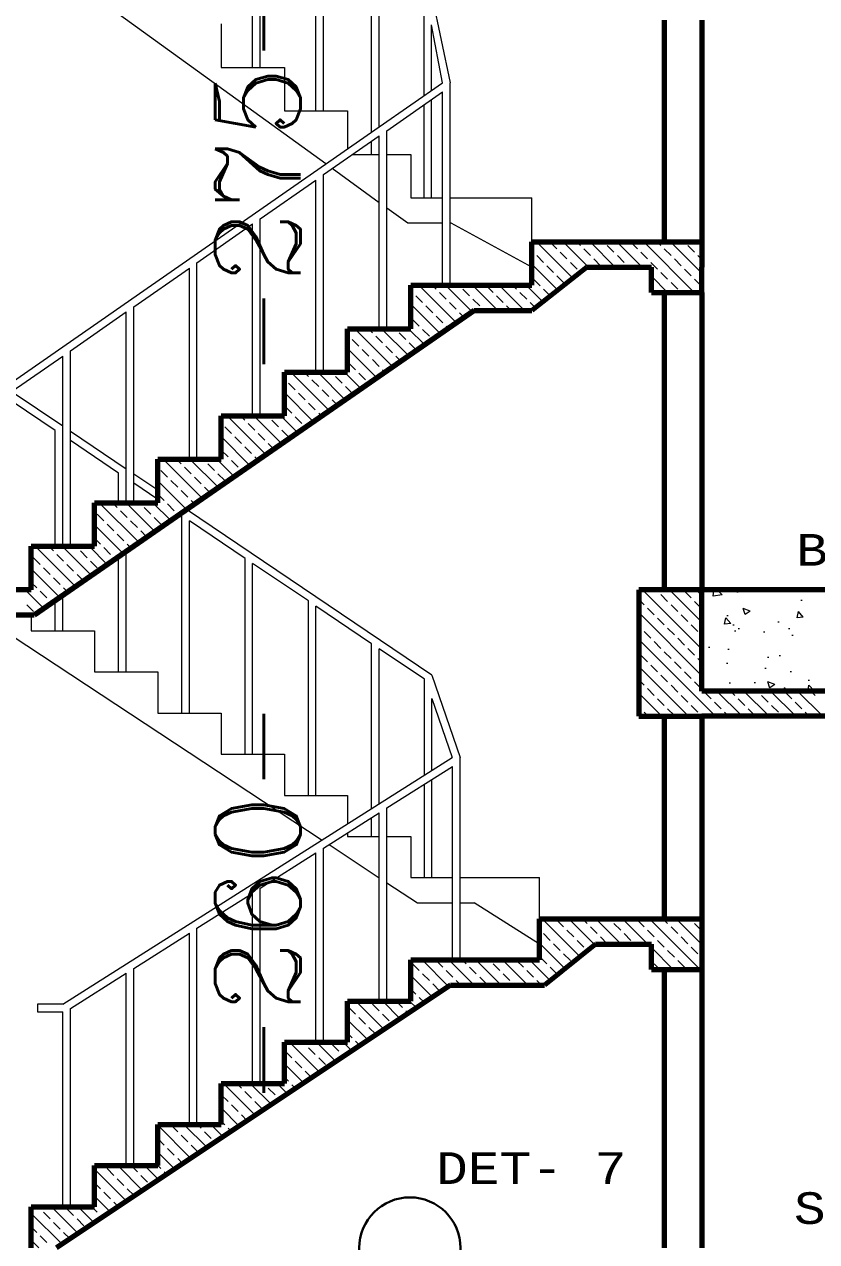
# Model space of a CAD drawing. Header units: millimetres. Extents: x 35860 to 71103, y -11298 to -8385.
# Drawn here: x 39388.7 to 39467, y -9694.9 to -9574.6 of the extents above; entities that cross this region are included whole.
import ezdxf
from ezdxf.enums import TextEntityAlignment as Align

# ---------------------------------------------------------------- set-up
doc = ezdxf.new("R2010")
doc.units = ezdxf.units.MM
doc.header["$MEASUREMENT"] = 0
doc.layers.get('0').update_dxf_attribs({"lineweight": 15})
for name, color, linetype, lineweight in [('02', 2, 'Continuous', 20), ('03_Yazı', 1, 'Continuous', 30), ('07', 3, 'Continuous', 70), ('Merd&Balkon', 40, 'Continuous', 20)]:
    doc.layers.add(name, color=color, linetype=linetype, lineweight=lineweight)
doc.styles.add('C', font='')
doc.styles.add('ROMANC', font='romanc', dxfattribs={"height": 0.11})
doc.styles.get('C').set_extended_font_data('Courier New Tur')

# ---------------------------------------------------------------- blocks, each defined once
blk = doc.blocks.new('DET_NO')
at = {"layer": '03_Yazı'}
blk.add_circle((0, 0), 20, dxfattribs=at)
at = {"layer": '03_Yazı', "style": 'C'}
blk.add_attdef('DET-1', text='', height=12.5, dxfattribs=at).set_placement((-30, 0), align=Align.MIDDLE_RIGHT)

msp = doc.modelspace()

# ---------------------------------------------------------------- hatches: boundary and pattern name
h = msp.add_hatch()
h.set_pattern_fill('AR-CONC', color=256, style=0)
h.set_pattern_definition([(130, (51691.801, -7164.8543), (-7.1726018, -0.6275213), [0.75, -8.25]), (185, (51691.801, -7164.854), (1.3875133, 7.5219213), [0.6, -6.6]), (79.5486, (51691.203, -7164.9066), (-5.785094, 6.8943954), [0.637402, -7.011421]), (133.8158, (51691.801, -7162.854), (-10.6724105, -1.65519), [1.125, -12.375]), (83.3644, (51690.912, -7162.992), (-9.346627, 9.741179), [0.956103, -10.51713]), (188.8158, (51691.801, -7162.854), (-9.346619, 9.741186), [0.9, -9.9]), (159, (51690.801, -7163.3543), (-5.9690705, -4.026189), [0.75, -8.25]), (214, (51690.801, -7163.354), (-2.4331533, 7.2515005), [0.6, -6.6]), (108.5486, (51690.3035, -7163.69), (-8.4022263, 3.225305), [0.637402, -7.011421]), (142.5, (51691.801, -7164.8543), (-0.12159855, 3.32893854), [0, -6.52, 0, -6.7, 0, -6.625]), (172.5, (51691.801, -7164.8543), (-2.6306954, 3.9441171), [0, -3.82, 0, -6.37, 0, -2.525]), (212.5, (51694.031, -7164.8543), (-5.33822436, -0.2255487), [0, -2.5, 0, -7.8, 0, -10.35]), (222.5, (51695.031, -7164.8543), (-5.8318617, 1.0010498), [0, -3.25, 0, -5.18, 0, -7.35])])
h.paths.add_polyline_path([(39455.66, -9561.73), (39455.66, -9571.73), (39498.16, -9571.73), (39498.16, -9561.73)])
h.paths.add_polyline_path([(39498.16, -9640.48), (39498.16, -9630.48), (39455.66, -9630.48), (39455.66, -9640.48)])

# ---------------------------------------------------------------- linework, layer by layer
for p, q in [((39439.01, -9597.15), (39438.87, -9597.01)), ((39442.9, -9599.72), (39439.3, -9596.12)), ((39441.33, -9596.82), (39440.67, -9596.16)), ((39442.32, -9597.82), (39441.66, -9597.15)), ((39444.45, -9598.62), (39441.95, -9596.12)), ((39443.65, -9596.49), (39443.27, -9596.12)), ((39444.64, -9597.49), (39443.98, -9596.82)), ((39447.1, -9598.62), (39444.6, -9596.12)), ((39445.97, -9596.16), (39445.93, -9596.12)), ((39446.96, -9597.15), (39446.3, -9596.49)), ((39449.75, -9598.62), (39447.25, -9596.12)), ((39449.28, -9596.82), (39448.62, -9596.16)), ((39450.28, -9597.82), (39449.62, -9597.15)), ((39454.9, -9601.12), (39449.9, -9596.12)), ((39451.6, -9596.49), (39451.23, -9596.12)), ((39452.6, -9597.49), (39451.94, -9596.82)), ((39455.66, -9599.22), (39452.56, -9596.12)), ((39453.93, -9596.16), (39453.88, -9596.12)), ((39454.92, -9597.15), (39454.26, -9596.49)), ((39455.66, -9596.57), (39455.21, -9596.12)), ((39441.42, -9600.89), (39438.87, -9598.34)), ((39440, -9598.15), (39439.34, -9597.49)), ((39443.32, -9598.81), (39442.66, -9598.15)), ((39445.64, -9598.48), (39444.98, -9597.82)), ((39447.96, -9598.15), (39447.3, -9597.49)), ((39451.27, -9598.81), (39450.61, -9598.15)), ((39453.59, -9598.48), (39452.93, -9597.82)), ((39455.66, -9597.89), (39455.25, -9597.49)), ((39441, -9599.14), (39440.34, -9598.48)), ((39441.99, -9600.14), (39441.33, -9599.47)), ((39448.43, -9598.62), (39448.29, -9598.48)), ((39452.25, -9601.12), (39450.66, -9599.52)), ((39452.27, -9599.81), (39451.6, -9599.14)), ((39454.59, -9599.47), (39453.93, -9598.81)), ((39431.4, -9604.13), (39427.68, -9600.41)), ((39429.4, -9600.8), (39429.01, -9600.41)), ((39432.97, -9603.04), (39430.33, -9600.41)), ((39431.72, -9600.47), (39431.66, -9600.41)), ((39432.71, -9601.46), (39432.05, -9600.8)), ((39435.49, -9602.91), (39432.99, -9600.41)), ((39435.03, -9601.13), (39434.37, -9600.47)), ((39438.14, -9602.91), (39435.64, -9600.41)), ((39437.35, -9600.8), (39436.96, -9600.41)), ((39439.94, -9602.06), (39438.29, -9600.41)), ((39439.67, -9600.47), (39439.01, -9599.81)), ((39440.67, -9601.46), (39440, -9600.8)), ((39453.26, -9600.8), (39452.6, -9600.14)), ((39455.58, -9600.47), (39454.92, -9599.81)), ((39427.08, -9601.13), (39426.91, -9600.96)), ((39428.07, -9602.13), (39427.41, -9601.46)), ((39430.39, -9601.8), (39429.73, -9601.13)), ((39433.71, -9602.46), (39433.04, -9601.8)), ((39436.03, -9602.13), (39435.36, -9601.46)), ((39438.35, -9601.8), (39437.68, -9601.13)), ((39450.93, -9601.12), (39450.66, -9600.85)), ((39429.83, -9605.21), (39426.91, -9602.29)), ((39429.07, -9603.12), (39428.4, -9602.46)), ((39431.39, -9602.79), (39430.72, -9602.13)), ((39432.18, -9603.59), (39431.72, -9603.12)), ((39434.16, -9602.91), (39434.04, -9602.79)), ((39436.81, -9602.91), (39436.36, -9602.46)), ((39439.2, -9602.65), (39438.68, -9602.13)), ((39427.74, -9604.45), (39427.08, -9603.78)), ((39430.06, -9604.12), (39429.4, -9603.45)), ((39420.78, -9605.44), (39420.66, -9605.32)), ((39425.13, -9608.47), (39421.37, -9604.71)), ((39423.1, -9605.11), (39422.7, -9604.71)), ((39424.09, -9606.1), (39423.43, -9605.44)), ((39426.7, -9607.38), (39424.02, -9604.71)), ((39425.42, -9604.78), (39425.35, -9604.71)), ((39426.41, -9605.77), (39425.75, -9605.11)), ((39428.27, -9606.3), (39426.67, -9604.71)), ((39428.73, -9605.44), (39428.07, -9604.78)), ((39430.62, -9604.67), (39430.39, -9604.45)), ((39423.56, -9609.55), (39420.66, -9606.65)), ((39421.77, -9606.44), (39421.11, -9605.77)), ((39422.77, -9607.43), (39422.11, -9606.77)), ((39425.09, -9607.1), (39424.43, -9606.44)), ((39427.41, -9606.77), (39426.75, -9606.1)), ((39423.76, -9608.42), (39423.1, -9607.76)), ((39425.91, -9607.92), (39425.42, -9607.43)), ((39418.86, -9612.8), (39415.06, -9609)), ((39416.8, -9609.42), (39416.38, -9609)), ((39420.43, -9611.72), (39417.71, -9609)), ((39419.12, -9609.09), (39419.04, -9609)), ((39422, -9610.64), (39420.36, -9609)), ((39421.44, -9608.76), (39420.78, -9608.09)), ((39422.44, -9609.75), (39421.77, -9609.09)), ((39424.35, -9609.01), (39424.09, -9608.76)), ((39414.48, -9609.75), (39414.41, -9609.68)), ((39415.48, -9610.74), (39414.81, -9610.08)), ((39417.8, -9610.41), (39417.13, -9609.75)), ((39420.12, -9610.08), (39419.45, -9609.42)), ((39421.11, -9611.08), (39420.45, -9610.41)), ((39422.78, -9610.09), (39422.77, -9610.08)), ((39417.29, -9613.89), (39414.41, -9611)), ((39416.47, -9611.74), (39415.81, -9611.08)), ((39418.79, -9611.41), (39418.13, -9610.74)), ((39415.14, -9613.06), (39414.48, -9612.4)), ((39417.46, -9612.73), (39416.8, -9612.07)), ((39419.65, -9612.26), (39419.12, -9611.74)), ((39408.18, -9614.06), (39408.16, -9614.03)), ((39412.59, -9617.14), (39408.75, -9613.3)), ((39410.5, -9613.73), (39410.07, -9613.3)), ((39414.16, -9616.06), (39411.4, -9613.3)), ((39412.82, -9613.4), (39412.72, -9613.3)), ((39413.82, -9614.39), (39413.16, -9613.73)), ((39415.73, -9614.97), (39414.05, -9613.3)), ((39416.14, -9614.06), (39415.48, -9613.4)), ((39418.08, -9613.35), (39417.8, -9613.06)), ((39409.18, -9615.05), (39408.52, -9614.39)), ((39411.5, -9614.72), (39410.84, -9614.06)), ((39412.49, -9615.72), (39411.83, -9615.05)), ((39414.81, -9615.38), (39414.15, -9614.72)), ((39416.51, -9614.43), (39416.47, -9614.39)), ((39411.03, -9618.23), (39408.16, -9615.36)), ((39410.17, -9616.05), (39409.51, -9615.38)), ((39411.17, -9617.04), (39410.5, -9616.38)), ((39413.38, -9616.6), (39412.82, -9616.05)), ((39406.32, -9621.48), (39402.44, -9617.59)), ((39404.21, -9618.04), (39403.76, -9617.59)), ((39407.89, -9620.4), (39405.09, -9617.59)), ((39406.53, -9617.71), (39406.41, -9617.59)), ((39409.46, -9619.31), (39407.74, -9617.59)), ((39408.85, -9617.37), (39408.18, -9616.71)), ((39411.81, -9617.68), (39411.5, -9617.37)), ((39402.88, -9619.36), (39402.22, -9618.7)), ((39405.2, -9619.03), (39404.54, -9618.37)), ((39407.52, -9618.7), (39406.86, -9618.04)), ((39409.84, -9618.37), (39409.18, -9617.71)), ((39410.24, -9618.77), (39410.17, -9618.7)), ((39404.76, -9622.56), (39401.91, -9619.72)), ((39403.88, -9620.36), (39403.21, -9619.69)), ((39406.2, -9620.03), (39405.53, -9619.36)), ((39408.52, -9619.69), (39407.85, -9619.03)), ((39402.55, -9621.68), (39401.91, -9621.04)), ((39404.87, -9621.35), (39404.21, -9620.69)), ((39407.11, -9620.94), (39406.53, -9620.36)), ((39400.06, -9625.82), (39396.12, -9621.89)), ((39397.91, -9622.35), (39397.45, -9621.89)), ((39401.62, -9624.73), (39398.78, -9621.89)), ((39400.23, -9622.01), (39400.1, -9621.89)), ((39401.22, -9623.01), (39400.56, -9622.35)), ((39403.19, -9623.65), (39401.43, -9621.89)), ((39403.54, -9622.68), (39402.88, -9622.01)), ((39405.54, -9622.02), (39405.2, -9621.68)), ((39396.58, -9623.67), (39395.92, -9623.01)), ((39398.9, -9623.34), (39398.24, -9622.68)), ((39402.22, -9624), (39401.56, -9623.34)), ((39403.97, -9623.11), (39403.88, -9623.01)), ((39398.49, -9626.9), (39395.66, -9624.07)), ((39397.58, -9624.67), (39396.91, -9624)), ((39399.9, -9624.33), (39399.23, -9623.67)), ((39400.84, -9625.28), (39400.23, -9624.67)), ((39396.25, -9625.99), (39395.66, -9625.4)), ((39398.57, -9625.66), (39397.91, -9625)), ((39399.27, -9626.36), (39398.9, -9625.99)), ((39393.79, -9630.16), (39389.81, -9626.18)), ((39391.61, -9626.65), (39391.14, -9626.18)), ((39392.61, -9627.65), (39391.94, -9626.99)), ((39395.35, -9629.07), (39392.46, -9626.18)), ((39393.93, -9626.32), (39393.79, -9626.18)), ((39394.93, -9627.32), (39394.26, -9626.65)), ((39396.92, -9627.99), (39395.12, -9626.18)), ((39397.25, -9626.99), (39396.58, -9626.32)), ((39392.22, -9631.24), (39389.41, -9628.43)), ((39390.29, -9627.98), (39389.62, -9627.32)), ((39391.28, -9628.97), (39390.62, -9628.31)), ((39393.6, -9628.64), (39392.94, -9627.98)), ((39395.92, -9628.31), (39395.26, -9627.65)), ((39397.7, -9627.44), (39397.58, -9627.32)), ((39392.27, -9629.97), (39391.61, -9629.31)), ((39394.57, -9629.61), (39393.93, -9628.97)), ((39390.65, -9632.32), (39388.8, -9630.48)), ((39389.95, -9630.3), (39389.41, -9629.76)), ((39390.95, -9631.29), (39390.29, -9630.63)), ((39393, -9630.7), (39392.61, -9630.3)), ((39455.66, -9636.34), (39449.79, -9630.48)), ((39451.27, -9630.63), (39451.12, -9630.48)), ((39455.66, -9633.69), (39452.44, -9630.48)), ((39454.59, -9631.29), (39453.93, -9630.63)), ((39455.66, -9631.04), (39455.1, -9630.48)), ((39389.62, -9632.62), (39388.96, -9631.96)), ((39391.44, -9631.78), (39391.28, -9631.63)), ((39449.95, -9631.96), (39449.41, -9631.42)), ((39452.27, -9631.63), (39451.6, -9630.96)), ((39453.26, -9632.62), (39452.6, -9631.96)), ((39455.58, -9632.29), (39454.92, -9631.63)), ((39455.66, -9638.99), (39449.41, -9632.74)), ((39450.94, -9632.95), (39450.28, -9632.29)), ((39454.26, -9633.61), (39453.59, -9632.95)), ((39449.62, -9634.28), (39449.41, -9634.07)), ((39451.94, -9633.95), (39451.27, -9633.28)), ((39452.93, -9634.94), (39452.27, -9634.28)), ((39455.25, -9634.61), (39454.59, -9633.95)), ((39456.99, -9642.98), (39449.41, -9635.4)), ((39450.61, -9635.27), (39449.95, -9634.61)), ((39451.6, -9636.27), (39450.94, -9635.6)), ((39453.93, -9635.94), (39453.26, -9635.27)), ((39455.66, -9635.02), (39455.58, -9634.94)), ((39452.6, -9637.26), (39451.94, -9636.6)), ((39454.92, -9636.93), (39454.26, -9636.27)), ((39454.34, -9642.98), (39449.41, -9638.05)), ((39450.28, -9637.59), (39449.62, -9636.93)), ((39451.27, -9638.59), (39450.61, -9637.92)), ((39453.59, -9638.26), (39452.93, -9637.59)), ((39455.66, -9637.67), (39455.25, -9637.26)), ((39452.27, -9639.58), (39451.6, -9638.92)), ((39454.59, -9639.25), (39453.93, -9638.59)), ((39449.95, -9639.91), (39449.41, -9639.37)), ((39450.94, -9640.91), (39450.28, -9640.24)), ((39453.26, -9640.58), (39452.6, -9639.91)), ((39455.58, -9640.24), (39454.92, -9639.58)), ((39459.64, -9642.98), (39457.14, -9640.48)), ((39458.9, -9640.91), (39458.47, -9640.48)), ((39462.29, -9642.98), (39459.79, -9640.48)), ((39461.22, -9640.58), (39461.12, -9640.48)), ((39464.94, -9642.98), (39462.44, -9640.48)), ((39467.6, -9642.98), (39465.1, -9640.48)), ((39466.85, -9640.91), (39466.42, -9640.48)), ((39451.69, -9642.98), (39449.41, -9640.7)), ((39451.94, -9641.9), (39451.27, -9641.24)), ((39454.26, -9641.57), (39453.59, -9640.91)), ((39456.58, -9641.24), (39455.91, -9640.58)), ((39457.57, -9642.23), (39456.91, -9641.57)), ((39459.89, -9641.9), (39459.23, -9641.24)), ((39462.21, -9641.57), (39461.55, -9640.91)), ((39464.53, -9641.24), (39463.87, -9640.58)), ((39465.53, -9642.23), (39464.86, -9641.57)), ((39449.62, -9642.23), (39449.41, -9642.03)), ((39450.36, -9642.98), (39449.95, -9642.56)), ((39452.93, -9642.9), (39452.27, -9642.23)), ((39455.25, -9642.56), (39454.59, -9641.9)), ((39458.31, -9642.98), (39457.9, -9642.56)), ((39460.89, -9642.9), (39460.22, -9642.23)), ((39463.21, -9642.56), (39462.54, -9641.9)), ((39466.27, -9642.98), (39465.86, -9642.56)), ((39455.66, -9642.98), (39455.58, -9642.9)), ((39463.62, -9642.98), (39463.54, -9642.9)), ((39443.6, -9666.71), (39439.87, -9662.98)), ((39441.99, -9663.78), (39441.33, -9663.11)), ((39445.07, -9665.53), (39442.52, -9662.98)), ((39444.31, -9663.45), (39443.84, -9662.98)), ((39447.67, -9665.48), (39445.17, -9662.98)), ((39446.63, -9663.11), (39446.49, -9662.98)), ((39450.32, -9665.48), (39447.82, -9662.98)), ((39449.95, -9663.78), (39449.28, -9663.11)), ((39455.47, -9667.98), (39450.47, -9662.98)), ((39452.27, -9663.45), (39451.8, -9662.98)), ((39455.66, -9665.51), (39453.12, -9662.98)), ((39454.59, -9663.11), (39454.45, -9662.98)), ((39439.67, -9664.11), (39439.62, -9664.05)), ((39440.67, -9665.1), (39440, -9664.44)), ((39442.99, -9664.77), (39442.32, -9664.11)), ((39445.31, -9664.44), (39444.64, -9663.78)), ((39447.63, -9664.11), (39446.96, -9663.45)), ((39448.62, -9665.1), (39447.96, -9664.44)), ((39450.94, -9664.77), (39450.28, -9664.11)), ((39453.26, -9664.44), (39452.6, -9663.78)), ((39455.58, -9664.11), (39454.92, -9663.45)), ((39442.14, -9667.9), (39439.62, -9665.38)), ((39441.66, -9666.1), (39441, -9665.43)), ((39443.98, -9665.77), (39443.32, -9665.1)), ((39446.3, -9665.43), (39445.64, -9664.77)), ((39448.99, -9665.48), (39448.95, -9665.43)), ((39451.94, -9665.77), (39451.27, -9665.1)), ((39454.26, -9665.43), (39453.59, -9664.77)), ((39440.34, -9667.42), (39439.67, -9666.76)), ((39442.66, -9667.09), (39441.99, -9666.43)), ((39444.34, -9666.12), (39444.31, -9666.1)), ((39452.82, -9667.98), (39450.66, -9665.81)), ((39452.93, -9666.76), (39452.27, -9666.1)), ((39455.25, -9666.43), (39454.59, -9665.77)), ((39455.66, -9666.84), (39455.58, -9666.76)), ((39427.74, -9668.09), (39427.08, -9667.42)), ((39430.63, -9669.65), (39428.02, -9667.04)), ((39430.06, -9667.75), (39429.4, -9667.09)), ((39431.05, -9668.75), (39430.39, -9668.09)), ((39433.17, -9669.54), (39430.67, -9667.04)), ((39432.38, -9667.42), (39432, -9667.04)), ((39433.37, -9668.42), (39432.71, -9667.75)), ((39435.82, -9669.54), (39433.32, -9667.04)), ((39434.7, -9667.09), (39434.65, -9667.04)), ((39435.7, -9668.09), (39435.03, -9667.42)), ((39438.47, -9669.54), (39435.97, -9667.04)), ((39438.02, -9667.75), (39437.35, -9667.09)), ((39439.01, -9668.75), (39438.35, -9668.09)), ((39440.67, -9669.08), (39438.62, -9667.04)), ((39441.33, -9668.42), (39440.67, -9667.75)), ((39451.49, -9667.98), (39450.94, -9667.42)), ((39453.93, -9667.75), (39453.26, -9667.09)), ((39429.04, -9670.71), (39426.91, -9668.58)), ((39428.73, -9669.08), (39428.07, -9668.42)), ((39431.84, -9669.54), (39431.39, -9669.08)), ((39434.37, -9669.41), (39433.71, -9668.75)), ((39436.69, -9669.08), (39436.03, -9668.42)), ((39439.8, -9669.54), (39439.34, -9669.08)), ((39427.41, -9670.41), (39426.91, -9669.91)), ((39429.73, -9670.08), (39429.07, -9669.41)), ((39437.15, -9669.54), (39437.02, -9669.41)), ((39421.44, -9672.4), (39420.78, -9671.73)), ((39424.27, -9673.9), (39421.47, -9671.1)), ((39423.76, -9672.06), (39423.1, -9671.4)), ((39425.86, -9672.84), (39424.13, -9671.1)), ((39426.08, -9671.73), (39425.45, -9671.1)), ((39427.45, -9671.78), (39426.78, -9671.1)), ((39428.25, -9671.24), (39427.74, -9670.74)), ((39422.68, -9674.96), (39420.66, -9672.94)), ((39422.44, -9673.39), (39421.77, -9672.73)), ((39424.76, -9673.06), (39424.09, -9672.4)), ((39426.66, -9672.31), (39426.41, -9672.06)), ((39423.43, -9674.38), (39422.77, -9673.72)), ((39417.91, -9678.14), (39414.93, -9675.16)), ((39416.47, -9675.38), (39416.26, -9675.16)), ((39419.5, -9677.08), (39417.58, -9675.16)), ((39421.09, -9676.02), (39420.23, -9675.16)), ((39421.11, -9674.72), (39420.66, -9674.26)), ((39421.88, -9675.49), (39421.44, -9675.05)), ((39415.14, -9676.7), (39414.48, -9676.04)), ((39417.46, -9676.37), (39416.8, -9675.71)), ((39419.79, -9676.04), (39419.12, -9675.38)), ((39420.29, -9676.55), (39420.12, -9676.37)), ((39416.32, -9679.2), (39414.41, -9677.29)), ((39416.14, -9677.7), (39415.48, -9677.04)), ((39418.46, -9677.37), (39417.8, -9676.7)), ((39414.81, -9679.02), (39414.41, -9678.62)), ((39417.11, -9678.67), (39416.47, -9678.03)), ((39411.54, -9682.38), (39408.39, -9679.23)), ((39410.17, -9679.69), (39409.71, -9679.23)), ((39411.17, -9680.68), (39410.5, -9680.02)), ((39413.13, -9681.32), (39411.04, -9679.23)), ((39412.49, -9679.36), (39412.36, -9679.23)), ((39413.49, -9680.35), (39412.82, -9679.69)), ((39414.72, -9680.26), (39413.69, -9679.23)), ((39415.52, -9679.73), (39415.14, -9679.36)), ((39408.85, -9681.01), (39408.18, -9680.35)), ((39409.84, -9682.01), (39409.18, -9681.34)), ((39412.16, -9681.68), (39411.5, -9681.01)), ((39413.93, -9680.79), (39413.82, -9680.68)), ((39409.95, -9683.44), (39408.16, -9681.65)), ((39410.75, -9682.91), (39410.17, -9682.34)), ((39405.18, -9686.63), (39401.91, -9683.36)), ((39403.88, -9684), (39403.21, -9683.33)), ((39406.77, -9685.57), (39404.49, -9683.29)), ((39406.2, -9683.66), (39405.82, -9683.29)), ((39408.36, -9684.5), (39407.15, -9683.29)), ((39408.52, -9683.33), (39408.16, -9682.98)), ((39409.16, -9683.97), (39408.85, -9683.66)), ((39402.55, -9685.32), (39401.91, -9684.68)), ((39404.87, -9684.99), (39404.21, -9684.33)), ((39407.19, -9684.66), (39406.53, -9684)), ((39403.59, -9687.69), (39401.91, -9686.01)), ((39403.54, -9686.32), (39402.88, -9685.65)), ((39405.86, -9685.99), (39405.2, -9685.32)), ((39407.57, -9685.04), (39407.52, -9684.99)), ((39400.41, -9689.81), (39397.95, -9687.35)), ((39399.9, -9687.97), (39399.28, -9687.35)), ((39402, -9688.75), (39400.6, -9687.35)), ((39402.22, -9687.64), (39401.91, -9687.33)), ((39404.38, -9687.16), (39403.88, -9686.65)), ((39398.82, -9690.87), (39395.66, -9687.71)), ((39397.58, -9688.31), (39396.91, -9687.64)), ((39400.89, -9688.97), (39400.23, -9688.31)), ((39402.79, -9688.22), (39402.55, -9687.97)), ((39396.25, -9689.63), (39395.66, -9689.04)), ((39398.57, -9689.3), (39397.91, -9688.64)), ((39399.57, -9690.29), (39398.9, -9689.63)), ((39397.23, -9691.93), (39395.66, -9690.36)), ((39397.25, -9690.63), (39396.58, -9689.96)), ((39398.02, -9691.4), (39397.58, -9690.96)), ((39392.45, -9695.11), (39389.41, -9692.07)), ((39390.29, -9691.62), (39390.08, -9691.41)), ((39391.28, -9692.61), (39390.62, -9691.95)), ((39394.04, -9694.05), (39391.41, -9691.41)), ((39393.6, -9692.28), (39392.94, -9691.62)), ((39395.63, -9692.99), (39394.06, -9691.41)), ((39395.92, -9691.95), (39395.38, -9691.41)), ((39392.27, -9693.61), (39391.61, -9692.95)), ((39394.59, -9693.28), (39393.93, -9692.61)), ((39396.43, -9692.46), (39396.25, -9692.28)), ((39389.95, -9693.94), (39389.41, -9693.39)), ((39390.95, -9694.93), (39390.29, -9694.27)), ((39393.25, -9694.58), (39392.61, -9693.94)), ((39390.16, -9695.48), (39389.41, -9694.72))]:
    msp.add_line(p, q)
at = {"layer": '02'}
for p, q in [((39411.28, -9578.91), (39411.28, -9560.41)), ((39412.03, -9578.91), (39412.03, -9560.93)), ((39417.53, -9583.2), (39417.53, -9564.76)), ((39418.28, -9583.2), (39418.28, -9565.28)), ((39423.03, -9585.28), (39423.03, -9568.59)), ((39423.78, -9584.76), (39423.78, -9569.11)), ((39428.96, -9571.79), (39430.78, -9580.41)), ((39428.21, -9581.68), (39428.21, -9572.18)), ((39430.03, -9580.41), (39428.96, -9574.69)), ((39428.96, -9581.16), (39428.96, -9574.69)), ((39423.78, -9584.76), (39430.03, -9580.41)), ((39424.53, -9585.15), (39430.03, -9581.32)), ((39430.03, -9600.41), (39430.03, -9581.32)), ((39430.78, -9600.41), (39430.78, -9580.41)), ((39428.21, -9591.79), (39428.21, -9582.59)), ((39428.96, -9591.79), (39428.96, -9582.07)), ((39386.79, -9610.48), (39423.78, -9584.76)), ((39423.78, -9584.76), (39423.78, -9584.71)), ((39424.53, -9604.71), (39424.53, -9585.15)), ((39418.28, -9589.49), (39423.78, -9585.67)), ((39423.78, -9604.71), (39423.78, -9585.67)), ((39423.78, -9587.5), (39423.78, -9585.67)), ((39423.78, -9587.5), (39423.78, -9585.67)), ((39418.28, -9609), (39418.28, -9589.49)), ((39412.03, -9593.84), (39417.53, -9590.02)), ((39417.53, -9609), (39417.53, -9590.02)), ((39405.78, -9598.19), (39411.28, -9594.36)), ((39411.28, -9613.3), (39411.28, -9594.36)), ((39412.03, -9613.3), (39412.03, -9593.84)), ((39405.78, -9617.59), (39405.78, -9598.19)), ((39399.53, -9602.53), (39405.03, -9598.71)), ((39405.03, -9617.59), (39405.03, -9598.71)), ((39393.28, -9606.88), (39398.78, -9603.05)), ((39398.78, -9621.89), (39398.78, -9603.05)), ((39399.53, -9621.89), (39399.53, -9602.53)), ((39423.78, -9604.71), (39423.78, -9602.71)), ((39387.54, -9610.87), (39392.53, -9607.4)), ((39392.53, -9626.18), (39392.53, -9607.4)), ((39393.28, -9626.18), (39393.28, -9606.88)), ((39392.53, -9614.34), (39387.54, -9610.98)), ((39391.78, -9614.74), (39387.54, -9611.89)), ((39391.78, -9626.18), (39391.78, -9614.74)), ((39392.53, -9626.18), (39392.53, -9614.54)), ((39398.78, -9618.56), (39393.28, -9614.85)), ((39398.03, -9618.96), (39393.28, -9615.75)), ((39398.78, -9621.89), (39398.78, -9618.6)), ((39398.03, -9621.89), (39398.03, -9618.96)), ((39401.91, -9620.66), (39399.53, -9619.06)), ((39401.91, -9621.57), (39399.53, -9619.97)), ((39404.28, -9642.66), (39404.28, -9623.17)), ((39428.99, -9638.91), (39404.74, -9622.57)), ((39405.03, -9642.66), (39405.03, -9623.67)), ((39410.53, -9627.38), (39405.03, -9623.67)), ((39398.03, -9638.6), (39398.03, -9627.22)), ((39398.78, -9638.6), (39398.78, -9626.7)), ((39410.53, -9646.73), (39410.53, -9627.38)), ((39411.28, -9646.73), (39411.28, -9627.89)), ((39416.78, -9631.59), (39411.28, -9627.89)), ((39391.78, -9634.54), (39391.78, -9631.54)), ((39392.53, -9634.54), (39392.53, -9631.02)), ((39416.78, -9650.79), (39416.78, -9631.59)), ((39417.53, -9650.79), (39417.53, -9632.1)), ((39423.03, -9635.81), (39417.53, -9632.1)), ((39423.03, -9634.9), (39423.03, -9634.85)), ((39423.03, -9652.1), (39423.03, -9635.81)), ((39428.24, -9639.31), (39423.78, -9636.31)), ((39423.78, -9651.62), (39423.78, -9636.31)), ((39428.99, -9638.91), (39431.77, -9647.04)), ((39428.24, -9648.8), (39428.24, -9639.31)), ((39428.99, -9648.32), (39428.99, -9641.23)), ((39428.99, -9641.23), (39430.98, -9647.06)), ((39392.53, -9671.41), (39430.98, -9647.06)), ((39431.77, -9667.04), (39431.77, -9647.04)), ((39424.53, -9652.03), (39431.02, -9647.93)), ((39431.02, -9667.04), (39431.02, -9647.93)), ((39428.24, -9658.91), (39428.24, -9649.69)), ((39428.99, -9658.91), (39428.99, -9649.21)), ((39424.53, -9671.1), (39424.53, -9652.03)), ((39418.28, -9655.99), (39423.78, -9652.51)), ((39423.03, -9654.85), (39423.03, -9652.98)), ((39423.78, -9671.1), (39423.78, -9652.51)), ((39423.78, -9654.85), (39423.78, -9652.51)), ((39418.28, -9675.16), (39418.28, -9655.99)), ((39412.03, -9659.95), (39417.53, -9656.47)), ((39417.53, -9675.16), (39417.53, -9656.47)), ((39405.78, -9663.91), (39411.28, -9660.43)), ((39411.28, -9679.23), (39411.28, -9660.43)), ((39412.03, -9679.23), (39412.03, -9659.95)), ((39399.53, -9667.87), (39405.03, -9664.38)), ((39405.03, -9683.29), (39405.03, -9664.38)), ((39405.78, -9683.29), (39405.78, -9663.91)), ((39399.53, -9687.35), (39399.53, -9667.87)), ((39393.28, -9671.83), (39398.78, -9668.34)), ((39398.78, -9687.35), (39398.78, -9668.34)), ((39392.53, -9671.41), (39390.03, -9671.41)), ((39390.03, -9671.41), (39390.03, -9672.16)), ((39390.03, -9672.16), (39392.53, -9672.16)), ((39392.53, -9691.41), (39392.53, -9672.16)), ((39393.28, -9691.41), (39393.28, -9671.83))]:
    msp.add_line(p, q, dxfattribs=at)
at = {"layer": '07'}
for p, q in [((39451.91, -9574.23), (39451.91, -9596.12)), ((39455.66, -9574.23), (39455.66, -9596.12)), ((39438.87, -9600.41), (39438.87, -9596.12)), ((39438.87, -9596.12), (39455.66, -9596.12)), ((39455.66, -9596.12), (39455.66, -9598.62)), ((39444.29, -9598.62), (39438.87, -9602.91)), ((39444.29, -9598.62), (39450.66, -9598.62)), ((39450.66, -9601.12), (39450.66, -9598.62)), ((39455.66, -9601.12), (39455.66, -9598.62)), ((39426.91, -9604.71), (39426.91, -9600.41)), ((39426.91, -9600.41), (39433.16, -9600.41)), ((39433.16, -9600.41), (39438.87, -9600.41)), ((39450.66, -9601.12), (39455.66, -9601.12)), ((39451.91, -9601.12), (39451.91, -9630.48)), ((39455.66, -9601.12), (39455.66, -9630.48)), ((39433.16, -9602.91), (39389.71, -9632.98)), ((39433.16, -9602.91), (39438.87, -9602.91)), ((39420.66, -9609), (39420.66, -9604.71)), ((39420.66, -9604.71), (39426.91, -9604.71)), ((39414.41, -9613.3), (39414.41, -9609)), ((39414.41, -9609), (39420.66, -9609)), ((39408.16, -9617.59), (39408.16, -9613.3)), ((39408.16, -9613.3), (39414.41, -9613.3)), ((39401.91, -9621.89), (39401.91, -9617.59)), ((39401.91, -9617.59), (39408.16, -9617.59)), ((39395.66, -9626.18), (39395.66, -9621.89)), ((39395.66, -9621.89), (39401.91, -9621.89)), ((39404.28, -9623.17), (39404.08, -9623.03)), ((39389.41, -9630.48), (39389.41, -9626.18)), ((39389.41, -9626.18), (39395.66, -9626.18)), ((39389.41, -9630.48), (39279.41, -9630.48)), ((39455.66, -9630.48), (39449.41, -9630.48)), ((39455.66, -9630.48), (39449.41, -9630.48)), ((39449.41, -9630.48), (39449.41, -9632.98)), ((39455.66, -9640.48), (39455.66, -9630.48)), ((39498.16, -9630.48), (39455.66, -9630.48)), ((39389.71, -9632.98), (39364.41, -9632.98)), ((39449.41, -9632.98), (39449.41, -9642.98)), ((39498.16, -9640.48), (39455.66, -9640.48)), ((39449.41, -9642.98), (39455.66, -9642.98)), ((39451.91, -9642.98), (39451.91, -9662.98)), ((39455.66, -9642.98), (39455.66, -9662.98)), ((39498.16, -9642.98), (39455.66, -9642.98)), ((39439.62, -9667.04), (39439.62, -9662.98)), ((39439.62, -9662.98), (39455.66, -9662.98)), ((39455.66, -9662.98), (39455.66, -9667.98)), ((39445.14, -9665.48), (39440.1, -9669.54)), ((39445.14, -9665.48), (39450.66, -9665.48)), ((39450.66, -9667.98), (39450.66, -9665.48)), ((39426.91, -9671.1), (39426.91, -9667.04)), ((39426.91, -9667.04), (39439.62, -9667.04)), ((39450.66, -9667.98), (39455.66, -9667.98)), ((39451.91, -9667.98), (39451.91, -9695.48)), ((39455.66, -9667.98), (39455.66, -9695.48)), ((39430.81, -9669.54), (39391.91, -9695.48)), ((39430.81, -9669.54), (39440.1, -9669.54)), ((39420.66, -9675.16), (39420.66, -9671.1)), ((39420.66, -9671.1), (39426.91, -9671.1)), ((39414.41, -9679.23), (39414.41, -9675.16)), ((39414.41, -9675.16), (39420.66, -9675.16)), ((39408.16, -9683.29), (39408.16, -9679.23)), ((39408.16, -9679.23), (39414.41, -9679.23)), ((39401.91, -9687.35), (39401.91, -9683.29)), ((39401.91, -9683.29), (39408.16, -9683.29)), ((39395.66, -9691.41), (39395.66, -9687.35)), ((39395.66, -9687.35), (39401.91, -9687.35)), ((39389.41, -9695.48), (39389.41, -9691.41)), ((39389.41, -9691.41), (39395.66, -9691.41))]:
    msp.add_line(p, q, dxfattribs=at)
at = {"layer": 'Merd&Balkon'}
for p, q in [((39418.5, -9588.43), (39385.05, -9564.23)), ((39408.16, -9574.61), (39408.16, -9578.91)), ((39408.16, -9578.91), (39414.41, -9578.91)), ((39414.41, -9578.91), (39414.41, -9583.2)), ((39414.41, -9583.2), (39420.66, -9583.2)), ((39420.66, -9583.2), (39420.66, -9586.93)), ((39423.03, -9587.5), (39423.03, -9586.19)), ((39421.16, -9587.5), (39423.78, -9587.5)), ((39424.53, -9587.5), (39426.91, -9587.5)), ((39426.91, -9587.5), (39426.91, -9591.79)), ((39423.78, -9592.26), (39419.14, -9588.9)), ((39426.91, -9591.79), (39430.03, -9591.79)), ((39430.78, -9591.79), (39433.16, -9591.79)), ((39433.16, -9591.79), (39438.87, -9591.79)), ((39438.87, -9596.12), (39438.87, -9591.79)), ((39426.59, -9594.29), (39424.53, -9592.8)), ((39428.59, -9594.29), (39426.59, -9594.29)), ((39430.03, -9594.29), (39428.59, -9594.29)), ((39430.88, -9594.29), (39430.78, -9594.29)), ((39438.87, -9598.62), (39430.88, -9594.29)), ((39384.41, -9632.98), (39418.14, -9655.2)), ((39389.41, -9632.98), (39389.41, -9634.54)), ((39389.41, -9634.54), (39395.66, -9634.54)), ((39395.66, -9634.54), (39395.66, -9638.6)), ((39395.66, -9638.6), (39401.91, -9638.6)), ((39401.91, -9638.6), (39401.91, -9642.66)), ((39401.91, -9642.66), (39408.16, -9642.66)), ((39408.16, -9642.66), (39408.16, -9646.73)), ((39408.16, -9646.73), (39414.41, -9646.73)), ((39414.41, -9646.73), (39414.41, -9650.79)), ((39414.41, -9650.79), (39420.66, -9650.79)), ((39420.66, -9650.79), (39420.66, -9653.6)), ((39420.66, -9654.49), (39420.66, -9654.85)), ((39420.66, -9654.85), (39423.78, -9654.85)), ((39424.53, -9654.85), (39426.91, -9654.85)), ((39426.91, -9654.85), (39426.91, -9658.91)), ((39418.82, -9655.65), (39423.78, -9658.92)), ((39424.53, -9659.41), (39427.57, -9661.41)), ((39426.91, -9658.91), (39431.02, -9658.91)), ((39431.77, -9658.91), (39433.16, -9658.91)), ((39433.16, -9658.91), (39439.62, -9658.91)), ((39439.62, -9662.98), (39439.62, -9658.91)), ((39439.62, -9662.98), (39439.62, -9658.91)), ((39427.57, -9661.41), (39431.02, -9661.41)), ((39431.77, -9661.41), (39433.16, -9661.41)), ((39439.62, -9665.48), (39433.16, -9661.41))]:
    msp.add_line(p, q, dxfattribs=at)

# ---------------------------------------------------------------- block references
at = {"layer": '03_Yazı'}
ref = msp.add_blockref('DET_NO', (39426.81, -9695.48), dxfattribs=dict(at, xscale=-0.25, yscale=0.25, zscale=0.25))
ref.add_attrib('DET-1', 'DET- 7', dxfattribs={"height": 3.125, "style": 'C'}).set_placement((39448.19, -9687.59), align=Align.MIDDLE_RIGHT)

# ---------------------------------------------------------------- texts
at = {"layer": '03_Yazı', "style": 'ROMANC'}
for s, p in [('-275-', (39415.99, -9609.63)), ('-260-', (39415.99, -9681.6))]:
    msp.add_text(s, height=8.4, rotation=90, dxfattribs=at).set_placement(p)
at = {"layer": '03_Yazı', "style": 'C'}
for tag, p in [('BANYO+WC', (39477.49, -9626.54)), ('SUDEPOSU', (39477.27, -9691.54))]:
    msp.add_attdef(tag, text='A:10.00m2', height=3.125, dxfattribs=at).set_placement(p, align=Align.MIDDLE_CENTER)

doc.saveas('drawing.dxf')
